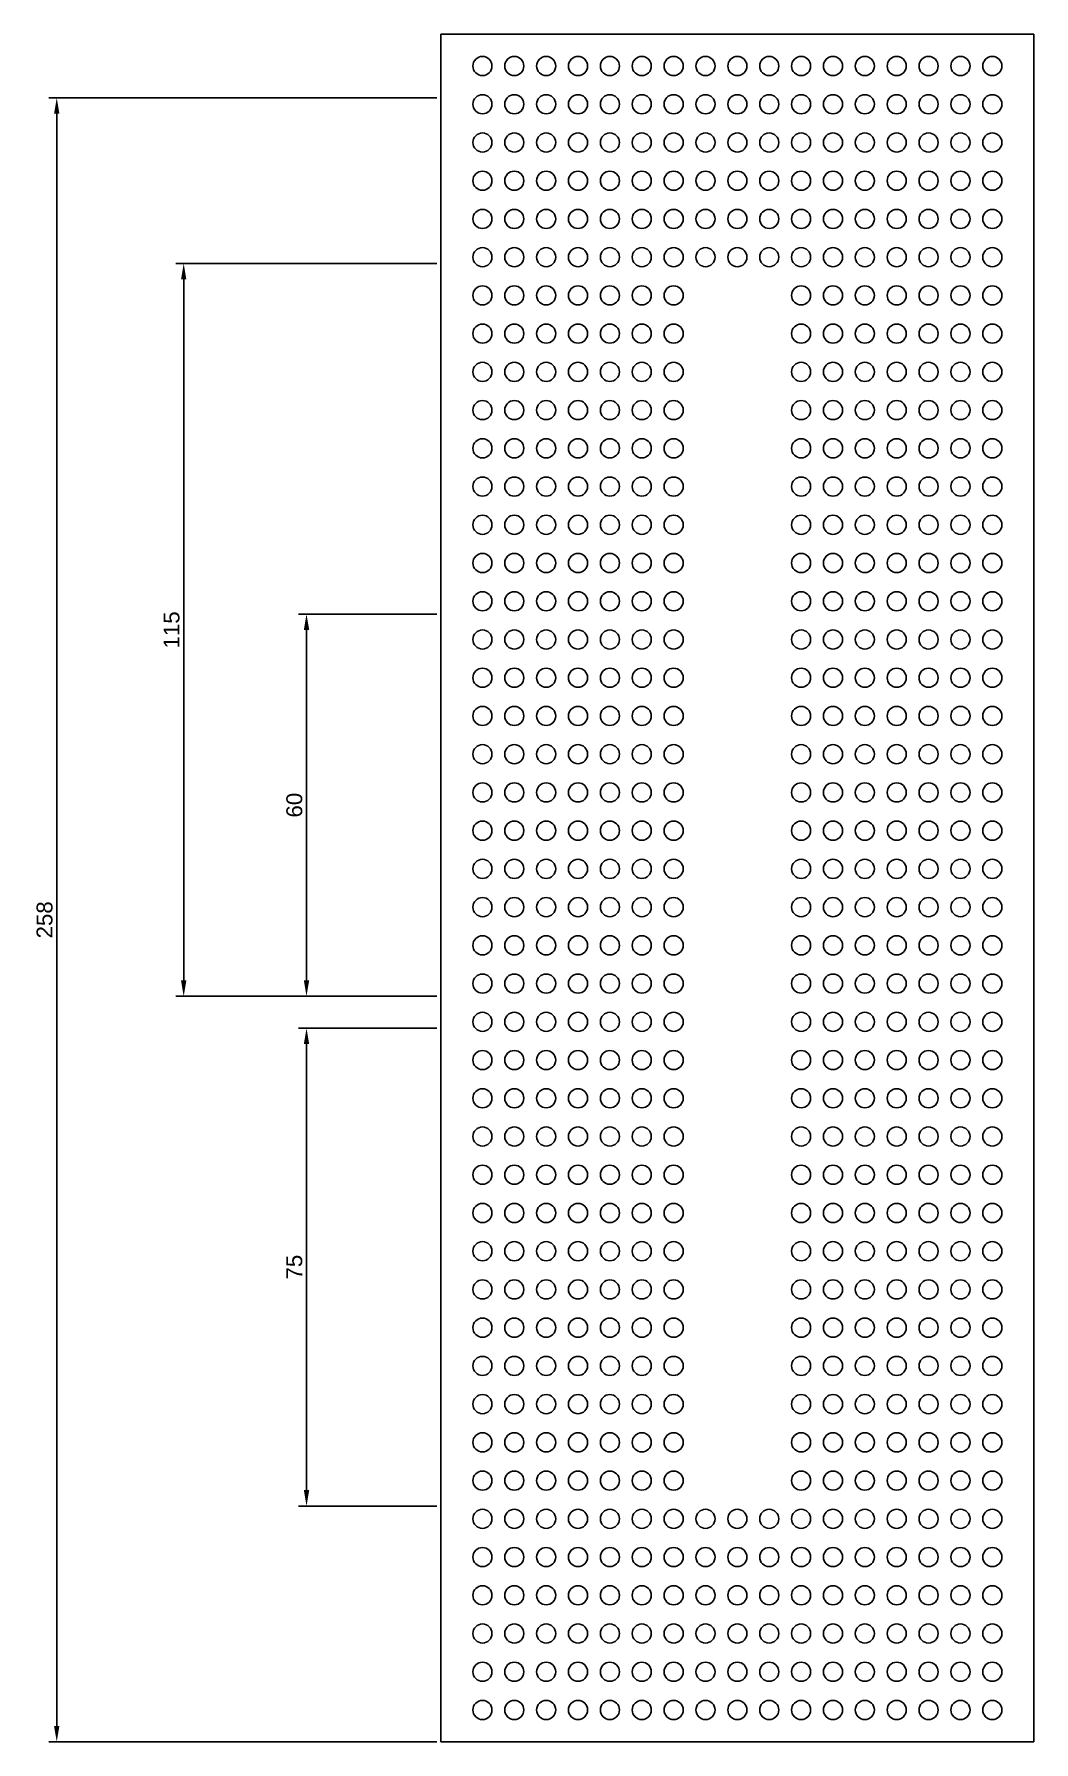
# Model space of a CAD drawing. Header units: centimetres. Extents: x -44 to 113, y 8 to 276.
import ezdxf

# ---------------------------------------------------------------- set-up
doc = ezdxf.new("R2010")
doc.units = ezdxf.units.CM
doc.styles.get("Standard").update_dxf_attribs({"font": 'Arial.ttf'})
doc.dimstyles.new('ISO-25', dxfattribs={"dimtxt": 2.5, "dimasz": 2.5, "dimexe": 1.25, "dimexo": 0.625, "dimtad": 1, "dimtxsty": 'Standard', "dimcen": 2.5, "dimadec": 0, "dimazin": 0, "dimtfac": 1, "dimtmove": 0, "dimatfit": 3, "dimfxl": 1, "dimarcsym": 0})

# ---------------------------------------------------------------- blocks, each defined once
blk = doc.blocks.new('*D3')
at = {"color": 0, "lineweight": -2, "transparency": 16777216}
for p, q in [((19.55, 120.25), (-2.16, 120.25)), ((-0.91, 47.75), (-0.91, 117.75)), ((19.55, 45.25), (-2.16, 45.25))]:
    blk.add_line(p, q, dxfattribs=at)
at = {"color": 0, "transparency": 16777216}
for points in [[(-1.33, 117.75), (-0.49, 117.75), (-0.91, 120.25)], [(-1.33, 47.75), (-0.49, 47.75), (-0.91, 45.25)]]:
    blk.add_solid(points, dxfattribs=at)
at = {"layer": 'Defpoints', "color": 0, "transparency": 16777216}
for p in [(-0.91, 120.25), (20.18, 120.25), (20.18, 45.25)]:
    blk.add_point(p, dxfattribs=at)
at = {"color": 0, "transparency": 16777216, "insert": (-2.81, 82.75), "char_height": 2.5, "attachment_point": 5, "rotation": 90}
blk.add_mtext('75', dxfattribs=at)
blk = doc.blocks.new('*D4')
at = {"color": 0, "lineweight": -2, "transparency": 16777216}
for p, q in [((19.55, 185.25), (-2.16, 185.25)), ((-0.91, 127.75), (-0.91, 182.75)), ((19.55, 125.25), (-2.16, 125.25))]:
    blk.add_line(p, q, dxfattribs=at)
at = {"color": 0, "transparency": 16777216}
for points in [[(-1.33, 182.75), (-0.49, 182.75), (-0.91, 185.25)], [(-1.33, 127.75), (-0.49, 127.75), (-0.91, 125.25)]]:
    blk.add_solid(points, dxfattribs=at)
at = {"layer": 'Defpoints', "color": 0, "transparency": 16777216}
for p in [(-0.91, 185.25), (20.18, 185.25), (20.18, 125.25)]:
    blk.add_point(p, dxfattribs=at)
at = {"color": 0, "transparency": 16777216, "insert": (-2.81, 155.25), "char_height": 2.5, "attachment_point": 5, "rotation": 90}
blk.add_mtext('60', dxfattribs=at)
blk = doc.blocks.new('*D5')
at = {"color": 0, "lineweight": -2, "transparency": 16777216}
for p, q in [((19.55, 240.25), (-21.43, 240.25)), ((-20.18, 127.75), (-20.18, 237.75)), ((19.55, 125.25), (-21.43, 125.25))]:
    blk.add_line(p, q, dxfattribs=at)
at = {"color": 0, "transparency": 16777216}
for points in [[(-20.6, 237.75), (-19.76, 237.75), (-20.18, 240.25)], [(-20.6, 127.75), (-19.76, 127.75), (-20.18, 125.25)]]:
    blk.add_solid(points, dxfattribs=at)
at = {"layer": 'Defpoints', "color": 0, "transparency": 16777216}
for p in [(-20.18, 240.25), (20.18, 240.25), (20.18, 125.25)]:
    blk.add_point(p, dxfattribs=at)
at = {"color": 0, "transparency": 16777216, "insert": (-22.08, 182.75), "char_height": 2.5, "attachment_point": 5, "rotation": 90}
blk.add_mtext('115', dxfattribs=at)
blk = doc.blocks.new('*D8')
at = {"color": 0, "lineweight": -2, "transparency": 16777216}
for p, q in [((19.55, 266.25), (-41.35, 266.25)), ((-40.1, 263.75), (-40.1, 10.75)), ((19.55, 8.25), (-41.35, 8.25))]:
    blk.add_line(p, q, dxfattribs=at)
at = {"color": 0, "transparency": 16777216}
for points in [[(-40.52, 263.75), (-39.68, 263.75), (-40.1, 266.25)], [(-40.52, 10.75), (-39.68, 10.75), (-40.1, 8.25)]]:
    blk.add_solid(points, dxfattribs=at)
at = {"layer": 'Defpoints', "color": 0, "transparency": 16777216}
for p in [(20.18, 266.25), (-40.1, 8.25), (20.18, 8.25)]:
    blk.add_point(p, dxfattribs=at)
at = {"color": 0, "transparency": 16777216, "insert": (-42, 137.25), "char_height": 2.5, "attachment_point": 5, "rotation": 90}
blk.add_mtext('258', dxfattribs=at)

msp = doc.modelspace()

# ---------------------------------------------------------------- linework, layer by layer
for p, q in [((20.176, 8.25), (20.176, 276.25)), ((113.206, 276.25), (20.176, 276.25)), ((113.206, 8.25), (113.206, 276.25)), ((20.176, 8.25), (113.206, 8.25)), ((20.176, 8.25), (66.691, 8.25))]:
    msp.add_line(p, q)
for centre in [(26.691, 271.25), (31.691, 271.25), (31.691, 271.25), (36.691, 271.25), (36.691, 271.25), (41.691, 271.25), (41.691, 271.25), (46.691, 271.25), (46.691, 271.25), (51.691, 271.25), (51.691, 271.25), (56.691, 271.25), (56.691, 271.25), (61.691, 271.25), (61.691, 271.25), (66.691, 271.25), (66.691, 271.25), (71.691, 271.25), (71.691, 271.25), (76.691, 271.25), (76.691, 271.25), (81.691, 271.25), (81.691, 271.25), (86.691, 271.25), (86.691, 271.25), (91.691, 271.25), (91.691, 271.25), (96.691, 271.25), (96.691, 271.25), (101.691, 271.25), (101.691, 271.25), (106.691, 271.25), (26.691, 265.25), (31.691, 265.25), (31.691, 265.25), (36.691, 265.25), (36.691, 265.25), (41.691, 265.25), (41.691, 265.25), (46.691, 265.25), (46.691, 265.25), (51.691, 265.25), (51.691, 265.25), (56.691, 265.25), (56.691, 265.25), (61.691, 265.25), (61.691, 265.25), (66.691, 265.25), (66.691, 265.25), (71.691, 265.25), (71.691, 265.25), (76.691, 265.25), (76.691, 265.25), (81.691, 265.25), (81.691, 265.25), (86.691, 265.25), (86.691, 265.25), (91.691, 265.25), (91.691, 265.25), (96.691, 265.25), (96.691, 265.25), (101.691, 265.25), (101.691, 265.25), (106.691, 265.25), (26.691, 259.25), (31.691, 259.25), (31.691, 259.25), (36.691, 259.25), (36.691, 259.25), (41.691, 259.25), (41.691, 259.25), (46.691, 259.25), (46.691, 259.25), (51.691, 259.25), (51.691, 259.25), (56.691, 259.25), (56.691, 259.25), (61.691, 259.25), (61.691, 259.25), (66.691, 259.25), (66.691, 259.25), (71.691, 259.25), (71.691, 259.25), (76.691, 259.25), (76.691, 259.25), (81.691, 259.25), (81.691, 259.25), (86.691, 259.25), (86.691, 259.25), (91.691, 259.25), (91.691, 259.25), (96.691, 259.25), (96.691, 259.25), (101.691, 259.25), (101.691, 259.25), (106.691, 259.25), (26.691, 253.25), (31.691, 253.25), (31.691, 253.25), (36.691, 253.25), (36.691, 253.25), (41.691, 253.25), (41.691, 253.25), (46.691, 253.25), (46.691, 253.25), (51.691, 253.25), (51.691, 253.25), (56.691, 253.25), (56.691, 253.25), (61.691, 253.25), (61.691, 253.25), (66.691, 253.25), (66.691, 253.25), (71.691, 253.25), (71.691, 253.25), (76.691, 253.25), (76.691, 253.25), (81.691, 253.25), (81.691, 253.25), (86.691, 253.25), (86.691, 253.25), (91.691, 253.25), (91.691, 253.25), (96.691, 253.25), (96.691, 253.25), (101.691, 253.25), (101.691, 253.25), (106.691, 253.25), (26.691, 247.25), (31.691, 247.25), (31.691, 247.25), (36.691, 247.25), (36.691, 247.25), (41.691, 247.25), (41.691, 247.25), (46.691, 247.25), (46.691, 247.25), (51.691, 247.25), (51.691, 247.25), (56.691, 247.25), (56.691, 247.25), (61.691, 247.25), (61.691, 247.25), (66.691, 247.25), (66.691, 247.25), (71.691, 247.25), (71.691, 247.25), (76.691, 247.25), (76.691, 247.25), (81.691, 247.25), (81.691, 247.25), (86.691, 247.25), (86.691, 247.25), (91.691, 247.25), (91.691, 247.25), (96.691, 247.25), (96.691, 247.25), (101.691, 247.25), (101.691, 247.25), (106.691, 247.25), (26.691, 241.25), (31.691, 241.25), (31.691, 241.25), (36.691, 241.25), (36.691, 241.25), (41.691, 241.25), (41.691, 241.25), (46.691, 241.25), (46.691, 241.25), (51.691, 241.25), (51.691, 241.25), (56.691, 241.25), (56.691, 241.25), (61.691, 241.25), (61.691, 241.25), (66.691, 241.25), (66.691, 241.25), (71.691, 241.25), (71.691, 241.25), (76.691, 241.25), (76.691, 241.25), (81.691, 241.25), (81.691, 241.25), (86.691, 241.25), (86.691, 241.25), (91.691, 241.25), (91.691, 241.25), (96.691, 241.25), (96.691, 241.25), (101.691, 241.25), (101.691, 241.25), (106.691, 241.25), (26.691, 235.25), (31.691, 235.25), (31.691, 235.25), (36.691, 235.25), (36.691, 235.25), (41.691, 235.25), (41.691, 235.25), (46.691, 235.25), (46.691, 235.25), (51.691, 235.25), (51.691, 235.25), (56.691, 235.25), (56.691, 235.25), (76.691, 235.25), (76.691, 235.25), (81.691, 235.25), (81.691, 235.25), (86.691, 235.25), (86.691, 235.25), (91.691, 235.25), (91.691, 235.25), (96.691, 235.25), (96.691, 235.25), (101.691, 235.25), (101.691, 235.25), (106.691, 235.25), (26.691, 229.25), (31.691, 229.25), (31.691, 229.25), (36.691, 229.25), (36.691, 229.25), (41.691, 229.25), (41.691, 229.25), (46.691, 229.25), (46.691, 229.25), (51.691, 229.25), (51.691, 229.25), (56.691, 229.25), (56.691, 229.25), (76.691, 229.25), (76.691, 229.25), (81.691, 229.25), (81.691, 229.25), (86.691, 229.25), (86.691, 229.25), (91.691, 229.25), (91.691, 229.25), (96.691, 229.25), (96.691, 229.25), (101.691, 229.25), (101.691, 229.25), (106.691, 229.25), (26.691, 223.25), (31.691, 223.25), (31.691, 223.25), (36.691, 223.25), (36.691, 223.25), (41.691, 223.25), (41.691, 223.25), (46.691, 223.25), (46.691, 223.25), (51.691, 223.25), (51.691, 223.25), (56.691, 223.25), (56.691, 223.25), (76.691, 223.25), (76.691, 223.25), (81.691, 223.25), (81.691, 223.25), (86.691, 223.25), (86.691, 223.25), (91.691, 223.25), (91.691, 223.25), (96.691, 223.25), (96.691, 223.25), (101.691, 223.25), (101.691, 223.25), (106.691, 223.25), (26.691, 217.25), (31.691, 217.25), (31.691, 217.25), (36.691, 217.25), (36.691, 217.25), (41.691, 217.25), (41.691, 217.25), (46.691, 217.25), (46.691, 217.25), (51.691, 217.25), (51.691, 217.25), (56.691, 217.25), (56.691, 217.25), (76.691, 217.25), (76.691, 217.25), (81.691, 217.25), (81.691, 217.25), (86.691, 217.25), (86.691, 217.25), (91.691, 217.25), (91.691, 217.25), (96.691, 217.25), (96.691, 217.25), (101.691, 217.25), (101.691, 217.25), (106.691, 217.25), (26.691, 211.25), (31.691, 211.25), (31.691, 211.25), (36.691, 211.25), (36.691, 211.25), (41.691, 211.25), (41.691, 211.25), (46.691, 211.25), (46.691, 211.25), (51.691, 211.25), (51.691, 211.25), (56.691, 211.25), (56.691, 211.25), (76.691, 211.25), (76.691, 211.25), (81.691, 211.25), (81.691, 211.25), (86.691, 211.25), (86.691, 211.25), (91.691, 211.25), (91.691, 211.25), (96.691, 211.25), (96.691, 211.25), (101.691, 211.25), (101.691, 211.25), (106.691, 211.25), (26.691, 205.25), (31.691, 205.25), (31.691, 205.25), (36.691, 205.25), (36.691, 205.25), (41.691, 205.25), (41.691, 205.25), (46.691, 205.25), (46.691, 205.25), (51.691, 205.25), (51.691, 205.25), (56.691, 205.25), (56.691, 205.25), (76.691, 205.25), (76.691, 205.25), (81.691, 205.25), (81.691, 205.25), (86.691, 205.25), (86.691, 205.25), (91.691, 205.25), (91.691, 205.25), (96.691, 205.25), (96.691, 205.25), (101.691, 205.25), (101.691, 205.25), (106.691, 205.25), (26.691, 199.25), (31.691, 199.25), (31.691, 199.25), (36.691, 199.25), (36.691, 199.25), (41.691, 199.25), (41.691, 199.25), (46.691, 199.25), (46.691, 199.25), (51.691, 199.25), (51.691, 199.25), (56.691, 199.25), (56.691, 199.25), (76.691, 199.25), (76.691, 199.25), (81.691, 199.25), (81.691, 199.25), (86.691, 199.25), (86.691, 199.25), (91.691, 199.25), (91.691, 199.25), (96.691, 199.25), (96.691, 199.25), (101.691, 199.25), (101.691, 199.25), (106.691, 199.25), (26.691, 193.25), (31.691, 193.25), (31.691, 193.25), (36.691, 193.25), (36.691, 193.25), (41.691, 193.25), (41.691, 193.25), (46.691, 193.25), (46.691, 193.25), (51.691, 193.25), (51.691, 193.25), (56.691, 193.25), (56.691, 193.25), (76.691, 193.25), (76.691, 193.25), (81.691, 193.25), (81.691, 193.25), (86.691, 193.25), (86.691, 193.25), (91.691, 193.25), (91.691, 193.25), (96.691, 193.25), (96.691, 193.25), (101.691, 193.25), (101.691, 193.25), (106.691, 193.25), (26.691, 187.25), (31.691, 187.25), (31.691, 187.25), (36.691, 187.25), (36.691, 187.25), (41.691, 187.25), (41.691, 187.25), (46.691, 187.25), (46.691, 187.25), (51.691, 187.25), (51.691, 187.25), (56.691, 187.25), (56.691, 187.25), (76.691, 187.25), (76.691, 187.25), (81.691, 187.25), (81.691, 187.25), (86.691, 187.25), (86.691, 187.25), (91.691, 187.25), (91.691, 187.25), (96.691, 187.25), (96.691, 187.25), (101.691, 187.25), (101.691, 187.25), (106.691, 187.25), (26.691, 181.25), (31.691, 181.25), (31.691, 181.25), (36.691, 181.25), (36.691, 181.25), (41.691, 181.25), (41.691, 181.25), (46.691, 181.25), (46.691, 181.25), (51.691, 181.25), (51.691, 181.25), (56.691, 181.25), (56.691, 181.25), (76.691, 181.25), (76.691, 181.25), (81.691, 181.25), (81.691, 181.25), (86.691, 181.25), (86.691, 181.25), (91.691, 181.25), (91.691, 181.25), (96.691, 181.25), (96.691, 181.25), (101.691, 181.25), (101.691, 181.25), (106.691, 181.25), (26.691, 175.25), (31.691, 175.25), (31.691, 175.25), (36.691, 175.25), (36.691, 175.25), (41.691, 175.25), (41.691, 175.25), (46.691, 175.25), (46.691, 175.25), (51.691, 175.25), (51.691, 175.25), (56.691, 175.25), (56.691, 175.25), (76.691, 175.25), (76.691, 175.25), (81.691, 175.25), (81.691, 175.25), (86.691, 175.25), (86.691, 175.25), (91.691, 175.25), (91.691, 175.25), (96.691, 175.25), (96.691, 175.25), (101.691, 175.25), (101.691, 175.25), (106.691, 175.25), (26.691, 169.25), (31.691, 169.25), (31.691, 169.25), (36.691, 169.25), (36.691, 169.25), (41.691, 169.25), (41.691, 169.25), (46.691, 169.25), (46.691, 169.25), (51.691, 169.25), (51.691, 169.25), (56.691, 169.25), (56.691, 169.25), (76.691, 169.25), (76.691, 169.25), (81.691, 169.25), (81.691, 169.25), (86.691, 169.25), (86.691, 169.25), (91.691, 169.25), (91.691, 169.25), (96.691, 169.25), (96.691, 169.25), (101.691, 169.25), (101.691, 169.25), (106.691, 169.25), (26.691, 163.25), (31.691, 163.25), (31.691, 163.25), (36.691, 163.25), (36.691, 163.25), (41.691, 163.25), (41.691, 163.25), (46.691, 163.25), (46.691, 163.25), (51.691, 163.25), (51.691, 163.25), (56.691, 163.25), (56.691, 163.25), (76.691, 163.25), (76.691, 163.25), (81.691, 163.25), (81.691, 163.25), (86.691, 163.25), (86.691, 163.25), (91.691, 163.25), (91.691, 163.25), (96.691, 163.25), (96.691, 163.25), (101.691, 163.25), (101.691, 163.25), (106.691, 163.25), (26.691, 157.25), (31.691, 157.25), (31.691, 157.25), (36.691, 157.25), (36.691, 157.25), (41.691, 157.25), (41.691, 157.25), (46.691, 157.25), (46.691, 157.25), (51.691, 157.25), (51.691, 157.25), (56.691, 157.25), (56.691, 157.25), (76.691, 157.25), (76.691, 157.25), (81.691, 157.25), (81.691, 157.25), (86.691, 157.25), (86.691, 157.25), (91.691, 157.25), (91.691, 157.25), (96.691, 157.25), (96.691, 157.25), (101.691, 157.25), (101.691, 157.25), (106.691, 157.25), (26.691, 151.25), (31.691, 151.25), (31.691, 151.25), (36.691, 151.25), (36.691, 151.25), (41.691, 151.25), (41.691, 151.25), (46.691, 151.25), (46.691, 151.25), (51.691, 151.25), (51.691, 151.25), (56.691, 151.25), (56.691, 151.25), (76.691, 151.25), (76.691, 151.25), (81.691, 151.25), (81.691, 151.25), (86.691, 151.25), (86.691, 151.25), (91.691, 151.25), (91.691, 151.25), (96.691, 151.25), (96.691, 151.25), (101.691, 151.25), (101.691, 151.25), (106.691, 151.25), (26.691, 145.25), (31.691, 145.25), (31.691, 145.25), (36.691, 145.25), (36.691, 145.25), (41.691, 145.25), (41.691, 145.25), (46.691, 145.25), (46.691, 145.25), (51.691, 145.25), (51.691, 145.25), (56.691, 145.25), (56.691, 145.25), (76.691, 145.25), (76.691, 145.25), (81.691, 145.25), (81.691, 145.25), (86.691, 145.25), (86.691, 145.25), (91.691, 145.25), (91.691, 145.25), (96.691, 145.25), (96.691, 145.25), (101.691, 145.25), (101.691, 145.25), (106.691, 145.25), (26.691, 139.25), (31.691, 139.25), (31.691, 139.25), (36.691, 139.25), (36.691, 139.25), (41.691, 139.25), (41.691, 139.25), (46.691, 139.25), (46.691, 139.25), (51.691, 139.25), (51.691, 139.25), (56.691, 139.25), (56.691, 139.25), (76.691, 139.25), (76.691, 139.25), (81.691, 139.25), (81.691, 139.25), (86.691, 139.25), (86.691, 139.25), (91.691, 139.25), (91.691, 139.25), (96.691, 139.25), (96.691, 139.25), (101.691, 139.25), (101.691, 139.25), (106.691, 139.25), (26.691, 133.25), (31.691, 133.25), (31.691, 133.25), (36.691, 133.25), (36.691, 133.25), (41.691, 133.25), (41.691, 133.25), (46.691, 133.25), (46.691, 133.25), (51.691, 133.25), (51.691, 133.25), (56.691, 133.25), (56.691, 133.25), (76.691, 133.25), (76.691, 133.25), (81.691, 133.25), (81.691, 133.25), (86.691, 133.25), (86.691, 133.25), (91.691, 133.25), (91.691, 133.25), (96.691, 133.25), (96.691, 133.25), (101.691, 133.25), (101.691, 133.25), (106.691, 133.25), (26.691, 127.25), (31.691, 127.25), (31.691, 127.25), (36.691, 127.25), (36.691, 127.25), (41.691, 127.25), (41.691, 127.25), (46.691, 127.25), (46.691, 127.25), (51.691, 127.25), (51.691, 127.25), (56.691, 127.25), (56.691, 127.25), (76.691, 127.25), (76.691, 127.25), (81.691, 127.25), (81.691, 127.25), (86.691, 127.25), (86.691, 127.25), (91.691, 127.25), (91.691, 127.25), (96.691, 127.25), (96.691, 127.25), (101.691, 127.25), (101.691, 127.25), (106.691, 127.25), (26.691, 121.25), (31.691, 121.25), (31.691, 121.25), (36.691, 121.25), (36.691, 121.25), (41.691, 121.25), (41.691, 121.25), (46.691, 121.25), (46.691, 121.25), (51.691, 121.25), (51.691, 121.25), (56.691, 121.25), (56.691, 121.25), (76.691, 121.25), (76.691, 121.25), (81.691, 121.25), (81.691, 121.25), (86.691, 121.25), (86.691, 121.25), (91.691, 121.25), (91.691, 121.25), (96.691, 121.25), (96.691, 121.25), (101.691, 121.25), (101.691, 121.25), (106.691, 121.25), (26.691, 115.25), (31.691, 115.25), (31.691, 115.25), (36.691, 115.25), (36.691, 115.25), (41.691, 115.25), (41.691, 115.25), (46.691, 115.25), (46.691, 115.25), (51.691, 115.25), (51.691, 115.25), (56.691, 115.25), (56.691, 115.25), (76.691, 115.25), (76.691, 115.25), (81.691, 115.25), (81.691, 115.25), (86.691, 115.25), (86.691, 115.25), (91.691, 115.25), (91.691, 115.25), (96.691, 115.25), (96.691, 115.25), (101.691, 115.25), (101.691, 115.25), (106.691, 115.25), (26.691, 109.25), (31.691, 109.25), (31.691, 109.25), (36.691, 109.25), (36.691, 109.25), (41.691, 109.25), (41.691, 109.25), (46.691, 109.25), (46.691, 109.25), (51.691, 109.25), (51.691, 109.25), (56.691, 109.25), (56.691, 109.25), (76.691, 109.25), (76.691, 109.25), (81.691, 109.25), (81.691, 109.25), (86.691, 109.25), (86.691, 109.25), (91.691, 109.25), (91.691, 109.25), (96.691, 109.25), (96.691, 109.25), (101.691, 109.25), (101.691, 109.25), (106.691, 109.25), (26.691, 103.25), (31.691, 103.25), (31.691, 103.25), (36.691, 103.25), (36.691, 103.25), (41.691, 103.25), (41.691, 103.25), (46.691, 103.25), (46.691, 103.25), (51.691, 103.25), (51.691, 103.25), (56.691, 103.25), (56.691, 103.25), (76.691, 103.25), (76.691, 103.25), (81.691, 103.25), (81.691, 103.25), (86.691, 103.25), (86.691, 103.25), (91.691, 103.25), (91.691, 103.25), (96.691, 103.25), (96.691, 103.25), (101.691, 103.25), (101.691, 103.25), (106.691, 103.25), (26.691, 97.25), (31.691, 97.25), (31.691, 97.25), (36.691, 97.25), (36.691, 97.25), (41.691, 97.25), (41.691, 97.25), (46.691, 97.25), (46.691, 97.25), (51.691, 97.25), (51.691, 97.25), (56.691, 97.25), (56.691, 97.25), (76.691, 97.25), (76.691, 97.25), (81.691, 97.25), (81.691, 97.25), (86.691, 97.25), (86.691, 97.25), (91.691, 97.25), (91.691, 97.25), (96.691, 97.25), (96.691, 97.25), (101.691, 97.25), (101.691, 97.25), (106.691, 97.25), (26.691, 91.25), (31.691, 91.25), (31.691, 91.25), (36.691, 91.25), (36.691, 91.25), (41.691, 91.25), (41.691, 91.25), (46.691, 91.25), (46.691, 91.25), (51.691, 91.25), (51.691, 91.25), (56.691, 91.25), (56.691, 91.25), (76.691, 91.25), (76.691, 91.25), (81.691, 91.25), (81.691, 91.25), (86.691, 91.25), (86.691, 91.25), (91.691, 91.25), (91.691, 91.25), (96.691, 91.25), (96.691, 91.25), (101.691, 91.25), (101.691, 91.25), (106.691, 91.25), (26.691, 85.25), (31.691, 85.25), (31.691, 85.25), (36.691, 85.25), (36.691, 85.25), (41.691, 85.25), (41.691, 85.25), (46.691, 85.25), (46.691, 85.25), (51.691, 85.25), (51.691, 85.25), (56.691, 85.25), (56.691, 85.25), (76.691, 85.25), (76.691, 85.25), (81.691, 85.25), (81.691, 85.25), (86.691, 85.25), (86.691, 85.25), (91.691, 85.25), (91.691, 85.25), (96.691, 85.25), (96.691, 85.25), (101.691, 85.25), (101.691, 85.25), (106.691, 85.25), (26.691, 79.25), (31.691, 79.25), (31.691, 79.25), (36.691, 79.25), (36.691, 79.25), (41.691, 79.25), (41.691, 79.25), (46.691, 79.25), (46.691, 79.25), (51.691, 79.25), (51.691, 79.25), (56.691, 79.25), (56.691, 79.25), (76.691, 79.25), (76.691, 79.25), (81.691, 79.25), (81.691, 79.25), (86.691, 79.25), (86.691, 79.25), (91.691, 79.25), (91.691, 79.25), (96.691, 79.25), (96.691, 79.25), (101.691, 79.25), (101.691, 79.25), (106.691, 79.25), (26.691, 73.25), (31.691, 73.25), (31.691, 73.25), (36.691, 73.25), (36.691, 73.25), (41.691, 73.25), (41.691, 73.25), (46.691, 73.25), (46.691, 73.25), (51.691, 73.25), (51.691, 73.25), (56.691, 73.25), (56.691, 73.25), (76.691, 73.25), (76.691, 73.25), (81.691, 73.25), (81.691, 73.25), (86.691, 73.25), (86.691, 73.25), (91.691, 73.25), (91.691, 73.25), (96.691, 73.25), (96.691, 73.25), (101.691, 73.25), (101.691, 73.25), (106.691, 73.25), (26.691, 67.25), (31.691, 67.25), (31.691, 67.25), (36.691, 67.25), (36.691, 67.25), (41.691, 67.25), (41.691, 67.25), (46.691, 67.25), (46.691, 67.25), (51.691, 67.25), (51.691, 67.25), (56.691, 67.25), (56.691, 67.25), (76.691, 67.25), (76.691, 67.25), (81.691, 67.25), (81.691, 67.25), (86.691, 67.25), (86.691, 67.25), (91.691, 67.25), (91.691, 67.25), (96.691, 67.25), (96.691, 67.25), (101.691, 67.25), (101.691, 67.25), (106.691, 67.25), (26.691, 61.25), (31.691, 61.25), (31.691, 61.25), (36.691, 61.25), (36.691, 61.25), (41.691, 61.25), (41.691, 61.25), (46.691, 61.25), (46.691, 61.25), (51.691, 61.25), (51.691, 61.25), (56.691, 61.25), (56.691, 61.25), (76.691, 61.25), (76.691, 61.25), (81.691, 61.25), (81.691, 61.25), (86.691, 61.25), (86.691, 61.25), (91.691, 61.25), (91.691, 61.25), (96.691, 61.25), (96.691, 61.25), (101.691, 61.25), (101.691, 61.25), (106.691, 61.25), (26.691, 55.25), (31.691, 55.25), (31.691, 55.25), (36.691, 55.25), (36.691, 55.25), (41.691, 55.25), (41.691, 55.25), (46.691, 55.25), (46.691, 55.25), (51.691, 55.25), (51.691, 55.25), (56.691, 55.25), (56.691, 55.25), (76.691, 55.25), (76.691, 55.25), (81.691, 55.25), (81.691, 55.25), (86.691, 55.25), (86.691, 55.25), (91.691, 55.25), (91.691, 55.25), (96.691, 55.25), (96.691, 55.25), (101.691, 55.25), (101.691, 55.25), (106.691, 55.25), (26.691, 49.25), (31.691, 49.25), (31.691, 49.25), (36.691, 49.25), (36.691, 49.25), (41.691, 49.25), (41.691, 49.25), (46.691, 49.25), (46.691, 49.25), (51.691, 49.25), (51.691, 49.25), (56.691, 49.25), (56.691, 49.25), (76.691, 49.25), (76.691, 49.25), (81.691, 49.25), (81.691, 49.25), (86.691, 49.25), (86.691, 49.25), (91.691, 49.25), (91.691, 49.25), (96.691, 49.25), (96.691, 49.25), (101.691, 49.25), (101.691, 49.25), (106.691, 49.25), (26.691, 43.25), (31.691, 43.25), (31.691, 43.25), (36.691, 43.25), (36.691, 43.25), (41.691, 43.25), (41.691, 43.25), (46.691, 43.25), (46.691, 43.25), (51.691, 43.25), (51.691, 43.25), (56.691, 43.25), (56.691, 43.25), (61.691, 43.25), (61.691, 43.25), (66.691, 43.25), (66.691, 43.25), (71.691, 43.25), (71.691, 43.25), (76.691, 43.25), (76.691, 43.25), (81.691, 43.25), (81.691, 43.25), (86.691, 43.25), (86.691, 43.25), (91.691, 43.25), (91.691, 43.25), (96.691, 43.25), (96.691, 43.25), (101.691, 43.25), (101.691, 43.25), (106.691, 43.25), (26.691, 37.25), (31.691, 37.25), (31.691, 37.25), (36.691, 37.25), (36.691, 37.25), (41.691, 37.25), (41.691, 37.25), (46.691, 37.25), (46.691, 37.25), (51.691, 37.25), (51.691, 37.25), (56.691, 37.25), (56.691, 37.25), (61.691, 37.25), (61.691, 37.25), (66.691, 37.25), (66.691, 37.25), (71.691, 37.25), (71.691, 37.25), (76.691, 37.25), (76.691, 37.25), (81.691, 37.25), (81.691, 37.25), (86.691, 37.25), (86.691, 37.25), (91.691, 37.25), (91.691, 37.25), (96.691, 37.25), (96.691, 37.25), (101.691, 37.25), (101.691, 37.25), (106.691, 37.25), (26.691, 31.25), (31.691, 31.25), (31.691, 31.25), (36.691, 31.25), (36.691, 31.25), (41.691, 31.25), (41.691, 31.25), (46.691, 31.25), (46.691, 31.25), (51.691, 31.25), (51.691, 31.25), (56.691, 31.25), (56.691, 31.25), (61.691, 31.25), (61.691, 31.25), (66.691, 31.25), (66.691, 31.25), (71.691, 31.25), (71.691, 31.25), (76.691, 31.25), (76.691, 31.25), (81.691, 31.25), (81.691, 31.25), (86.691, 31.25), (86.691, 31.25), (91.691, 31.25), (91.691, 31.25), (96.691, 31.25), (96.691, 31.25), (101.691, 31.25), (101.691, 31.25), (106.691, 31.25), (26.691, 25.25), (31.691, 25.25), (31.691, 25.25), (36.691, 25.25), (36.691, 25.25), (41.691, 25.25), (41.691, 25.25), (46.691, 25.25), (46.691, 25.25), (51.691, 25.25), (51.691, 25.25), (56.691, 25.25), (56.691, 25.25), (61.691, 25.25), (61.691, 25.25), (66.691, 25.25), (66.691, 25.25), (71.691, 25.25), (71.691, 25.25), (76.691, 25.25), (76.691, 25.25), (81.691, 25.25), (81.691, 25.25), (86.691, 25.25), (86.691, 25.25), (91.691, 25.25), (91.691, 25.25), (96.691, 25.25), (96.691, 25.25), (101.691, 25.25), (101.691, 25.25), (106.691, 25.25), (26.691, 19.25), (31.691, 19.25), (31.691, 19.25), (36.691, 19.25), (36.691, 19.25), (41.691, 19.25), (41.691, 19.25), (46.691, 19.25), (46.691, 19.25), (51.691, 19.25), (51.691, 19.25), (56.691, 19.25), (56.691, 19.25), (61.691, 19.25), (61.691, 19.25), (66.691, 19.25), (66.691, 19.25), (71.691, 19.25), (71.691, 19.25), (76.691, 19.25), (76.691, 19.25), (81.691, 19.25), (81.691, 19.25), (86.691, 19.25), (86.691, 19.25), (91.691, 19.25), (91.691, 19.25), (96.691, 19.25), (96.691, 19.25), (101.691, 19.25), (101.691, 19.25), (106.691, 19.25), (26.691, 13.25), (31.691, 13.25), (31.691, 13.25), (36.691, 13.25), (36.691, 13.25), (41.691, 13.25), (41.691, 13.25), (46.691, 13.25), (46.691, 13.25), (51.691, 13.25), (51.691, 13.25), (56.691, 13.25), (56.691, 13.25), (61.691, 13.25), (61.691, 13.25), (66.691, 13.25), (66.691, 13.25), (71.691, 13.25), (71.691, 13.25), (76.691, 13.25), (76.691, 13.25), (81.691, 13.25), (81.691, 13.25), (86.691, 13.25), (86.691, 13.25), (91.691, 13.25), (91.691, 13.25), (96.691, 13.25), (96.691, 13.25), (101.691, 13.25), (101.691, 13.25), (106.691, 13.25)]:
    msp.add_circle(centre, 1.5)

# ---------------------------------------------------------------- dimensions: what is measured, and where the dimension line sits
for base, p1, p2, picture, middle in [((-40.1, 8.25), (20.176, 266.25), (20.176, 8.25), '*D8', (-42.001, 137.25)), ((-20.181, 240.25), (20.176, 125.25), (20.176, 240.25), '*D5', (-22.082, 182.75)), ((-0.91, 185.25), (20.176, 125.25), (20.176, 185.25), '*D4', (-2.811, 155.25)), ((-0.91, 120.25), (20.176, 45.25), (20.176, 120.25), '*D3', (-2.806, 82.75))]:
    dim = msp.add_linear_dim(base=base, p1=p1, p2=p2, angle=90, dimstyle='ISO-25')
    dim.commit()
    dim.dimension.update_dxf_attribs({"geometry": picture, "text_midpoint": middle})

doc.saveas('drawing.dxf')
